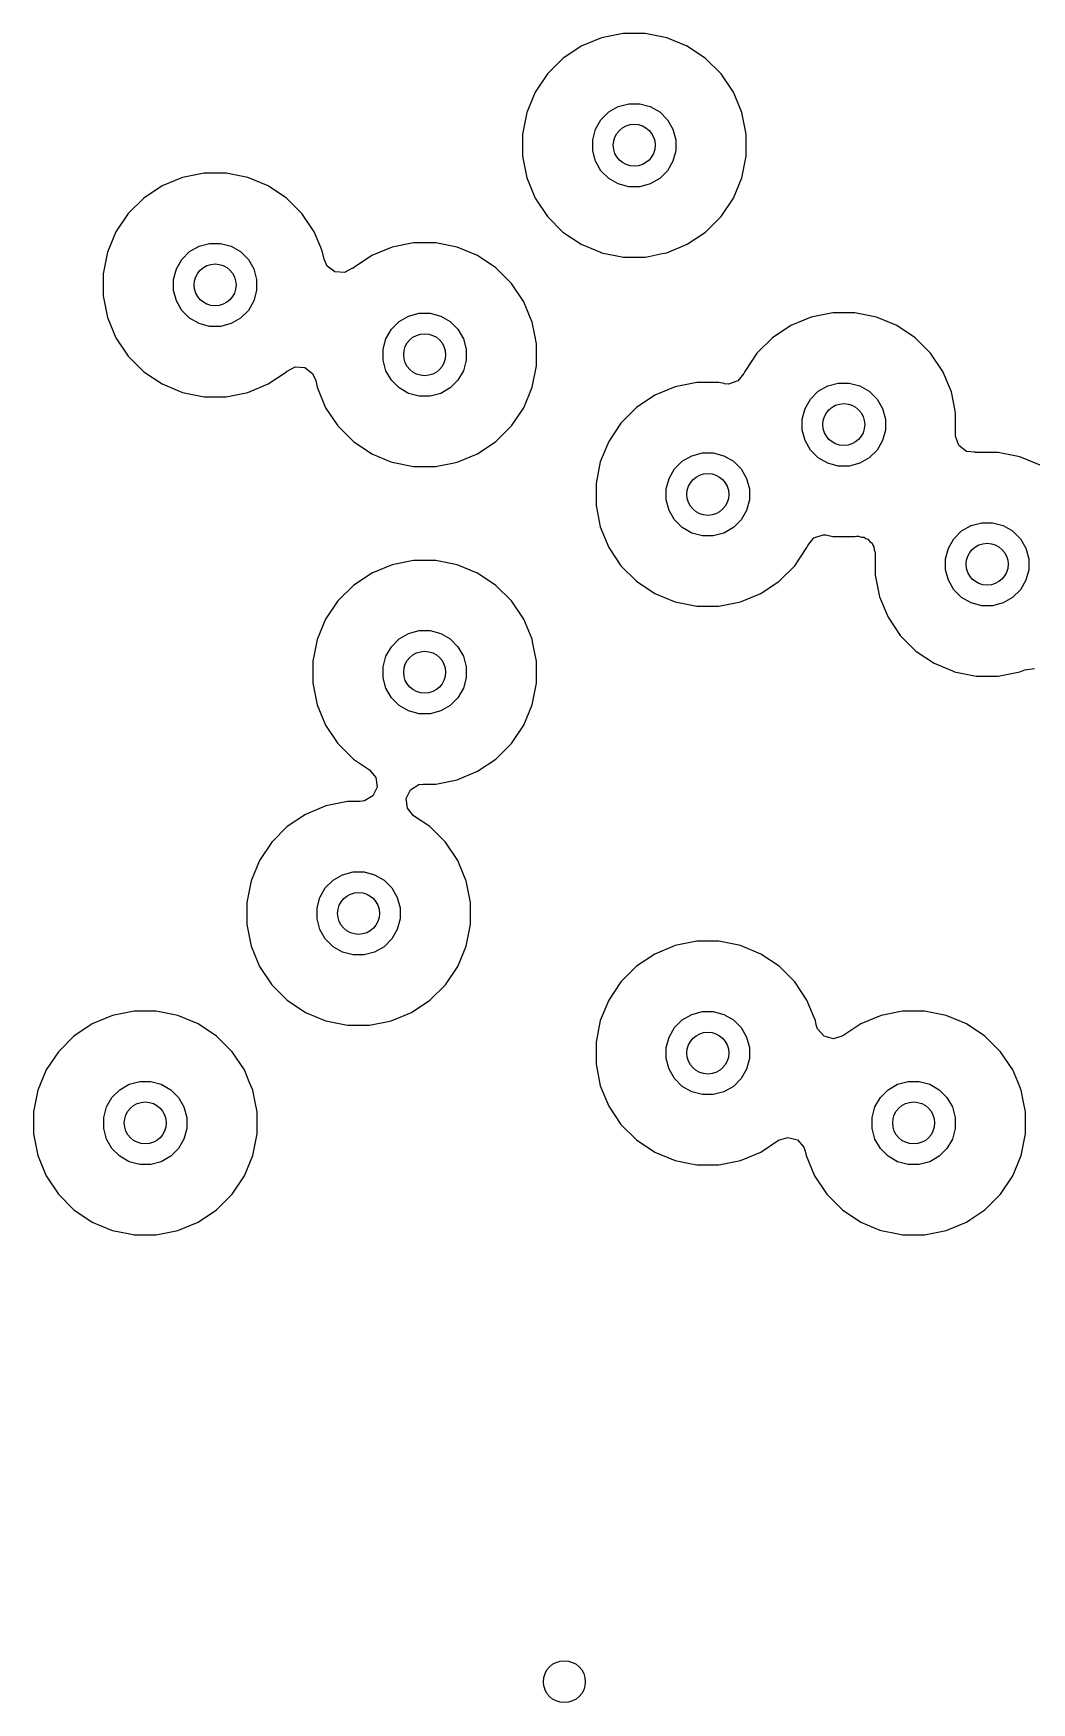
# Model space of a CAD drawing. Header units: inches. Extents: x 2.68 to 6.18, y -3.58 to -1.67.
# Drawn here: x 5.5197 to 5.801, y -2.9193 to -2.4488 of the extents above; entities that cross this region are included whole.
import ezdxf

# ---------------------------------------------------------------- set-up
doc = ezdxf.new("R2010")
doc.units = ezdxf.units.IN
doc.header["$MEASUREMENT"] = 0
doc.layers.add('In2.Cu', color=33, linetype='CONTINUOUS', true_color=0xce7d2c)

msp = doc.modelspace()

# ---------------------------------------------------------------- linework, layer by layer
at = {"layer": 'In2.Cu', "linetype": 'CONTINUOUS'}
for p, q in [((5.67978, -2.45001), (5.67405, -2.45239)), ((5.68587, -2.4488), (5.67978, -2.45001)), ((5.67978, -2.45001), (5.67978, -2.45001)), ((5.69208, -2.4488), (5.68587, -2.4488)), ((5.68587, -2.4488), (5.68587, -2.4488)), ((5.69817, -2.45001), (5.69208, -2.4488)), ((5.69208, -2.4488), (5.69208, -2.4488)), ((5.7039, -2.45239), (5.69817, -2.45001)), ((5.69817, -2.45001), (5.69817, -2.45001)), ((5.66889, -2.45584), (5.6645, -2.46022)), ((5.67405, -2.45239), (5.66889, -2.45584)), ((5.66889, -2.45584), (5.66889, -2.45584)), ((5.67405, -2.45239), (5.67405, -2.45239)), ((5.70907, -2.45584), (5.7039, -2.45239)), ((5.7039, -2.45239), (5.7039, -2.45239)), ((5.71346, -2.46022), (5.70907, -2.45584)), ((5.70907, -2.45584), (5.70907, -2.45584)), ((5.6645, -2.46022), (5.66105, -2.46539)), ((5.6645, -2.46022), (5.6645, -2.46022)), ((5.71691, -2.46539), (5.71346, -2.46022)), ((5.71346, -2.46022), (5.71346, -2.46022)), ((5.66105, -2.46539), (5.65867, -2.47112)), ((5.66105, -2.46539), (5.66105, -2.46539)), ((5.68179, -2.47094), (5.68446, -2.4694)), ((5.68446, -2.4694), (5.68743, -2.46861)), ((5.68743, -2.46861), (5.69052, -2.46861)), ((5.69052, -2.46861), (5.6935, -2.4694)), ((5.6935, -2.4694), (5.69617, -2.47094)), ((5.71889, -2.47018), (5.71691, -2.46539)), ((5.71691, -2.46539), (5.71691, -2.46539)), ((5.65867, -2.47112), (5.65746, -2.47721)), ((5.65867, -2.47112), (5.65867, -2.47112)), ((5.67806, -2.4758), (5.67961, -2.47312)), ((5.67961, -2.47312), (5.68179, -2.47094)), ((5.69617, -2.47094), (5.69835, -2.47312)), ((5.69835, -2.47312), (5.69989, -2.4758)), ((5.71928, -2.47112), (5.71889, -2.47018)), ((5.71947, -2.47207), (5.71928, -2.47112)), ((5.72049, -2.47721), (5.71947, -2.47207)), ((5.65746, -2.47721), (5.65746, -2.48342)), ((5.67727, -2.47877), (5.67806, -2.4758)), ((5.67727, -2.48186), (5.67727, -2.47877)), ((5.69989, -2.4758), (5.70069, -2.47877)), ((5.70069, -2.47877), (5.70069, -2.48186)), ((5.72049, -2.48342), (5.72049, -2.47721)), ((5.72049, -2.47721), (5.72049, -2.47721)), ((5.72049, -2.47721), (5.72049, -2.47721)), ((5.65746, -2.48342), (5.65867, -2.48951)), ((5.67806, -2.48483), (5.67727, -2.48186)), ((5.70069, -2.48186), (5.69989, -2.48483)), ((5.71928, -2.48951), (5.72049, -2.48342)), ((5.56776, -2.48817), (5.56167, -2.48938)), ((5.57397, -2.48817), (5.56776, -2.48817)), ((5.56776, -2.48817), (5.56776, -2.48817)), ((5.58006, -2.48938), (5.57397, -2.48817)), ((5.57397, -2.48817), (5.57397, -2.48817)), ((5.67961, -2.48751), (5.67806, -2.48483)), ((5.68179, -2.48969), (5.67961, -2.48751)), ((5.69835, -2.48751), (5.69617, -2.48969)), ((5.69989, -2.48483), (5.69835, -2.48751)), ((5.55594, -2.49176), (5.55078, -2.49521)), ((5.56167, -2.48938), (5.55594, -2.49176)), ((5.55594, -2.49176), (5.55594, -2.49176)), ((5.56167, -2.48938), (5.56167, -2.48938)), ((5.58579, -2.49176), (5.58006, -2.48938)), ((5.58006, -2.48938), (5.58006, -2.48938)), ((5.59096, -2.49521), (5.58579, -2.49176)), ((5.58579, -2.49176), (5.58579, -2.49176)), ((5.65867, -2.48951), (5.65867, -2.48951)), ((5.65867, -2.48951), (5.66105, -2.49524)), ((5.68446, -2.49123), (5.68179, -2.48969)), ((5.68743, -2.49202), (5.68446, -2.49123)), ((5.69052, -2.49202), (5.68743, -2.49202)), ((5.6935, -2.49123), (5.69052, -2.49202)), ((5.69617, -2.48969), (5.6935, -2.49123)), ((5.71691, -2.49524), (5.71928, -2.48951)), ((5.55078, -2.49521), (5.54639, -2.49959)), ((5.55078, -2.49521), (5.55078, -2.49521)), ((5.59535, -2.49959), (5.59096, -2.49521)), ((5.59096, -2.49521), (5.59096, -2.49521)), ((5.66105, -2.49524), (5.66105, -2.49524)), ((5.66105, -2.49524), (5.6645, -2.50041)), ((5.71346, -2.50041), (5.71691, -2.49524)), ((5.54639, -2.49959), (5.54294, -2.50476)), ((5.54639, -2.49959), (5.54639, -2.49959)), ((5.59879, -2.50476), (5.59535, -2.49959)), ((5.59535, -2.49959), (5.59535, -2.49959)), ((5.6645, -2.50041), (5.6645, -2.50041)), ((5.6645, -2.50041), (5.66889, -2.50479)), ((5.70907, -2.50479), (5.71346, -2.50041)), ((5.54294, -2.50476), (5.54056, -2.51049)), ((5.54294, -2.50476), (5.54294, -2.50476)), ((5.5988, -2.50476), (5.59879, -2.50476)), ((5.60063, -2.50919), (5.5988, -2.50476)), ((5.66889, -2.50479), (5.66889, -2.50479)), ((5.66889, -2.50479), (5.67405, -2.50824)), ((5.7039, -2.50824), (5.70907, -2.50479)), ((5.54056, -2.51049), (5.53935, -2.51658)), ((5.54056, -2.51049), (5.54056, -2.51049)), ((5.5615, -2.51249), (5.56368, -2.51031)), ((5.56368, -2.51031), (5.56635, -2.50877)), ((5.56635, -2.50877), (5.56932, -2.50798)), ((5.56932, -2.50798), (5.57241, -2.50798)), ((5.57241, -2.50798), (5.57539, -2.50877)), ((5.57539, -2.50877), (5.57806, -2.51031)), ((5.57806, -2.51031), (5.58024, -2.51249)), ((5.60117, -2.51049), (5.60063, -2.50919)), ((5.60156, -2.51243), (5.60117, -2.51049)), ((5.60117, -2.51049), (5.60117, -2.51049)), ((5.60244, -2.5144), (5.60156, -2.51243)), ((5.61499, -2.51144), (5.60983, -2.51489)), ((5.62073, -2.50907), (5.61499, -2.51144)), ((5.61499, -2.51144), (5.61499, -2.51144)), ((5.62682, -2.50785), (5.62073, -2.50907)), ((5.62073, -2.50907), (5.62073, -2.50907)), ((5.63303, -2.50785), (5.62682, -2.50785)), ((5.62682, -2.50785), (5.62682, -2.50785)), ((5.63911, -2.50907), (5.63303, -2.50785)), ((5.63303, -2.50785), (5.63303, -2.50785)), ((5.64485, -2.51144), (5.63911, -2.50907)), ((5.63911, -2.50907), (5.63911, -2.50907)), ((5.65001, -2.51489), (5.64485, -2.51144)), ((5.64485, -2.51144), (5.64485, -2.51144)), ((5.67405, -2.50824), (5.67405, -2.50824)), ((5.67405, -2.50824), (5.67948, -2.51049)), ((5.67948, -2.51049), (5.67978, -2.51062)), ((5.67978, -2.51062), (5.68544, -2.51174)), ((5.68544, -2.51174), (5.68587, -2.51183)), ((5.68587, -2.51183), (5.68587, -2.51183)), ((5.68587, -2.51183), (5.68587, -2.51183)), ((5.68587, -2.51183), (5.69208, -2.51183)), ((5.69208, -2.51183), (5.69251, -2.51174)), ((5.69208, -2.51183), (5.69208, -2.51183)), ((5.69251, -2.51174), (5.69348, -2.51155)), ((5.69348, -2.51155), (5.69684, -2.51088)), ((5.69348, -2.51155), (5.69348, -2.51155)), ((5.69684, -2.51088), (5.69817, -2.51062)), ((5.69817, -2.51062), (5.7039, -2.50824)), ((5.53935, -2.51658), (5.53935, -2.52279)), ((5.55916, -2.51814), (5.55995, -2.51517)), ((5.55995, -2.51517), (5.5615, -2.51249)), ((5.58024, -2.51249), (5.58178, -2.51517)), ((5.58178, -2.51517), (5.58258, -2.51814)), ((5.60464, -2.51605), (5.60244, -2.5144)), ((5.60738, -2.51624), (5.60464, -2.51605)), ((5.60963, -2.51502), (5.60738, -2.51624)), ((5.60965, -2.51504), (5.60963, -2.51502)), ((5.60977, -2.51494), (5.60965, -2.51504)), ((5.6098, -2.51493), (5.60977, -2.51494)), ((5.60983, -2.51489), (5.6098, -2.51493)), ((5.60983, -2.51489), (5.60983, -2.51489)), ((5.6517, -2.51658), (5.65001, -2.51489)), ((5.65001, -2.51489), (5.65001, -2.51489)), ((5.6544, -2.51928), (5.6517, -2.51658)), ((5.55916, -2.52123), (5.55916, -2.51814)), ((5.55995, -2.5242), (5.55916, -2.52123)), ((5.58258, -2.52123), (5.58178, -2.5242)), ((5.58258, -2.51814), (5.58258, -2.52123)), ((5.65785, -2.52444), (5.6544, -2.51928)), ((5.6544, -2.51928), (5.6544, -2.51928)), ((5.53935, -2.52279), (5.54056, -2.52888)), ((5.5615, -2.52688), (5.55995, -2.5242)), ((5.58178, -2.5242), (5.58024, -2.52688)), ((5.65969, -2.52888), (5.65785, -2.52444)), ((5.65785, -2.52444), (5.65785, -2.52444)), ((5.54056, -2.52888), (5.54056, -2.52888)), ((5.54056, -2.52888), (5.54294, -2.53461)), ((5.56368, -2.52906), (5.5615, -2.52688)), ((5.56635, -2.5306), (5.56368, -2.52906)), ((5.56932, -2.53139), (5.56635, -2.5306)), ((5.57539, -2.5306), (5.57241, -2.53139)), ((5.57806, -2.52906), (5.57539, -2.5306)), ((5.58024, -2.52688), (5.57806, -2.52906)), ((5.62055, -2.53218), (5.62273, -2.53)), ((5.62273, -2.53), (5.6254, -2.52846)), ((5.6254, -2.52846), (5.62838, -2.52766)), ((5.62838, -2.52766), (5.63146, -2.52766)), ((5.63146, -2.52766), (5.63444, -2.52846)), ((5.63444, -2.52846), (5.63711, -2.53)), ((5.63711, -2.53), (5.63929, -2.53218)), ((5.66023, -2.53018), (5.65969, -2.52888)), ((5.66096, -2.53388), (5.66023, -2.53018)), ((5.7331, -2.53113), (5.72794, -2.53458)), ((5.73884, -2.52875), (5.7331, -2.53113)), ((5.7331, -2.53113), (5.7331, -2.53113)), ((5.74493, -2.52754), (5.73884, -2.52875)), ((5.73884, -2.52875), (5.73884, -2.52875)), ((5.75114, -2.52754), (5.74493, -2.52754)), ((5.74493, -2.52754), (5.74493, -2.52754)), ((5.75722, -2.52875), (5.75114, -2.52754)), ((5.75114, -2.52754), (5.75114, -2.52754)), ((5.76296, -2.53113), (5.75722, -2.52875)), ((5.75722, -2.52875), (5.75722, -2.52875)), ((5.76812, -2.53458), (5.76296, -2.53113)), ((5.76296, -2.53113), (5.76296, -2.53113)), ((5.54294, -2.53461), (5.54294, -2.53461)), ((5.54294, -2.53461), (5.54639, -2.53978)), ((5.57241, -2.53139), (5.56932, -2.53139)), ((5.61821, -2.53783), (5.61901, -2.53485)), ((5.61901, -2.53485), (5.62055, -2.53218)), ((5.63929, -2.53218), (5.64083, -2.53485)), ((5.64083, -2.53485), (5.64163, -2.53783)), ((5.66144, -2.53627), (5.66096, -2.53388)), ((5.72794, -2.53458), (5.72355, -2.53896)), ((5.72794, -2.53458), (5.72794, -2.53458)), ((5.77251, -2.53896), (5.76812, -2.53458)), ((5.76812, -2.53458), (5.76812, -2.53458)), ((5.54639, -2.53978), (5.54639, -2.53978)), ((5.54639, -2.53978), (5.55078, -2.54416)), ((5.61821, -2.54091), (5.61821, -2.53783)), ((5.64163, -2.53783), (5.64163, -2.54091)), ((5.66144, -2.54247), (5.66144, -2.53627)), ((5.66144, -2.53627), (5.66144, -2.53627)), ((5.66144, -2.53627), (5.66144, -2.53627)), ((5.72355, -2.53897), (5.7201, -2.54413)), ((5.72355, -2.53896), (5.72355, -2.53897)), ((5.77251, -2.53897), (5.77251, -2.53896)), ((5.77596, -2.54413), (5.77251, -2.53897)), ((5.55078, -2.54416), (5.55078, -2.54416)), ((5.55078, -2.54416), (5.55594, -2.54761)), ((5.58579, -2.54761), (5.59096, -2.54416)), ((5.59096, -2.54416), (5.59099, -2.54413)), ((5.59099, -2.54413), (5.59101, -2.54412)), ((5.59101, -2.54412), (5.59114, -2.54401)), ((5.59114, -2.54401), (5.59116, -2.54404)), ((5.59116, -2.54404), (5.59341, -2.54281)), ((5.59341, -2.54281), (5.59615, -2.54301)), ((5.59615, -2.54301), (5.59835, -2.54466)), ((5.59835, -2.54466), (5.59923, -2.54663)), ((5.61901, -2.54389), (5.61821, -2.54091)), ((5.62055, -2.54656), (5.61901, -2.54389)), ((5.64083, -2.54389), (5.63929, -2.54656)), ((5.64163, -2.54091), (5.64083, -2.54389)), ((5.66023, -2.54856), (5.66144, -2.54247)), ((5.7199, -2.54462), (5.71817, -2.54677)), ((5.7201, -2.54413), (5.7199, -2.54462)), ((5.7201, -2.54413), (5.7201, -2.54413)), ((5.7778, -2.54856), (5.77596, -2.54413)), ((5.77596, -2.54413), (5.77596, -2.54413)), ((5.55594, -2.54761), (5.55594, -2.54761)), ((5.55594, -2.54761), (5.56033, -2.54943)), ((5.56033, -2.54943), (5.56167, -2.54999)), ((5.56167, -2.54999), (5.56776, -2.5512)), ((5.57397, -2.5512), (5.58006, -2.54999)), ((5.58006, -2.54999), (5.58579, -2.54761)), ((5.59923, -2.54663), (5.59962, -2.54856)), ((5.59962, -2.54856), (5.59962, -2.54856)), ((5.59962, -2.54856), (5.60199, -2.5543)), ((5.62273, -2.54874), (5.62055, -2.54656)), ((5.6254, -2.55028), (5.62273, -2.54874)), ((5.63711, -2.54874), (5.63444, -2.55028)), ((5.63929, -2.54656), (5.63711, -2.54874)), ((5.65785, -2.5543), (5.66023, -2.54856)), ((5.70053, -2.54844), (5.6948, -2.55081)), ((5.70662, -2.54722), (5.70053, -2.54844)), ((5.70053, -2.54844), (5.70053, -2.54844)), ((5.71283, -2.54722), (5.70662, -2.54722)), ((5.70662, -2.54722), (5.70662, -2.54722)), ((5.7143, -2.54752), (5.71283, -2.54722)), ((5.71443, -2.54754), (5.7143, -2.54752)), ((5.71556, -2.54763), (5.71443, -2.54754)), ((5.71817, -2.54677), (5.71556, -2.54763)), ((5.73866, -2.55187), (5.74084, -2.54968)), ((5.74084, -2.54968), (5.74351, -2.54814)), ((5.74351, -2.54814), (5.74649, -2.54735)), ((5.74649, -2.54735), (5.74957, -2.54735)), ((5.74957, -2.54735), (5.75255, -2.54814)), ((5.75255, -2.54814), (5.75522, -2.54968)), ((5.75522, -2.54968), (5.7574, -2.55187)), ((5.77834, -2.54986), (5.7778, -2.54856)), ((5.77939, -2.55516), (5.77834, -2.54986)), ((5.56776, -2.5512), (5.56776, -2.5512)), ((5.56776, -2.5512), (5.56776, -2.5512)), ((5.56776, -2.5512), (5.57397, -2.5512)), ((5.57397, -2.5512), (5.57397, -2.5512)), ((5.60199, -2.5543), (5.60199, -2.5543)), ((5.60199, -2.5543), (5.60544, -2.55946)), ((5.62838, -2.55108), (5.6254, -2.55028)), ((5.63146, -2.55108), (5.62838, -2.55108)), ((5.63444, -2.55028), (5.63146, -2.55108)), ((5.6544, -2.55946), (5.65785, -2.5543)), ((5.68963, -2.55426), (5.68524, -2.55865)), ((5.6948, -2.55081), (5.68963, -2.55426)), ((5.68963, -2.55426), (5.68963, -2.55426)), ((5.6948, -2.55081), (5.6948, -2.55081)), ((5.73632, -2.55751), (5.73712, -2.55454)), ((5.73712, -2.55454), (5.73866, -2.55187)), ((5.7574, -2.55187), (5.75894, -2.55454)), ((5.75894, -2.55454), (5.75974, -2.55751)), ((5.60544, -2.55946), (5.60544, -2.55946)), ((5.60544, -2.55946), (5.60983, -2.56385)), ((5.65001, -2.56385), (5.6544, -2.55946)), ((5.68524, -2.55865), (5.6818, -2.56381)), ((5.68524, -2.55865), (5.68524, -2.55865)), ((5.73632, -2.5606), (5.73632, -2.55751)), ((5.75974, -2.55751), (5.75974, -2.5606)), ((5.77955, -2.55595), (5.77939, -2.55516)), ((5.77955, -2.56211), (5.77955, -2.55595)), ((5.77955, -2.55595), (5.77955, -2.55595)), ((5.60983, -2.56385), (5.60983, -2.56385)), ((5.60983, -2.56385), (5.61499, -2.5673)), ((5.64485, -2.5673), (5.65001, -2.56385)), ((5.6818, -2.56381), (5.67942, -2.56955)), ((5.6818, -2.56381), (5.6818, -2.56381)), ((5.73712, -2.56358), (5.73632, -2.5606)), ((5.73866, -2.56625), (5.73712, -2.56358)), ((5.75894, -2.56358), (5.7574, -2.56625)), ((5.75974, -2.5606), (5.75894, -2.56358)), ((5.77955, -2.56237), (5.77955, -2.56211)), ((5.78047, -2.56497), (5.77955, -2.56237)), ((5.61499, -2.5673), (5.61499, -2.5673)), ((5.61499, -2.5673), (5.62042, -2.56955)), ((5.63911, -2.56967), (5.64485, -2.5673)), ((5.70253, -2.56937), (5.7052, -2.56783)), ((5.7052, -2.56783), (5.70818, -2.56703)), ((5.70818, -2.56703), (5.71127, -2.56703)), ((5.71127, -2.56703), (5.71424, -2.56783)), ((5.71424, -2.56783), (5.71691, -2.56937)), ((5.74084, -2.56843), (5.73866, -2.56625)), ((5.74351, -2.56997), (5.74084, -2.56843)), ((5.75522, -2.56843), (5.75255, -2.56997)), ((5.7574, -2.56625), (5.75522, -2.56843)), ((5.78264, -2.56665), (5.78047, -2.56497)), ((5.78509, -2.56687), (5.78264, -2.56665)), ((5.78509, -2.56693), (5.78509, -2.56687)), ((5.78533, -2.56691), (5.78509, -2.56693)), ((5.79154, -2.56691), (5.78533, -2.56691)), ((5.78533, -2.56691), (5.78533, -2.56691)), ((5.79763, -2.56812), (5.79154, -2.56691)), ((5.79154, -2.56691), (5.79154, -2.56691)), ((5.80336, -2.5705), (5.79763, -2.56812)), ((5.79763, -2.56812), (5.79763, -2.56812)), ((5.62042, -2.56955), (5.62073, -2.56967)), ((5.62073, -2.56967), (5.62682, -2.57089)), ((5.62682, -2.57089), (5.62682, -2.57089)), ((5.62682, -2.57089), (5.62682, -2.57089)), ((5.62682, -2.57089), (5.63303, -2.57089)), ((5.63303, -2.57089), (5.63343, -2.5708)), ((5.63303, -2.57089), (5.63303, -2.57089)), ((5.63343, -2.5708), (5.63442, -2.57061)), ((5.63442, -2.57061), (5.63779, -2.56994)), ((5.63442, -2.57061), (5.63442, -2.57061)), ((5.63779, -2.56994), (5.63911, -2.56967)), ((5.67942, -2.56955), (5.67821, -2.57564)), ((5.67942, -2.56955), (5.67942, -2.56955)), ((5.69881, -2.57422), (5.70035, -2.57155)), ((5.70035, -2.57155), (5.70253, -2.56937)), ((5.71691, -2.56937), (5.71909, -2.57155)), ((5.71909, -2.57155), (5.72064, -2.57422)), ((5.74649, -2.57077), (5.74351, -2.56997)), ((5.74957, -2.57077), (5.74649, -2.57077)), ((5.75255, -2.56997), (5.74957, -2.57077)), ((5.67821, -2.57564), (5.67821, -2.58184)), ((5.69801, -2.5772), (5.69881, -2.57422)), ((5.69801, -2.58028), (5.69801, -2.5772)), ((5.72064, -2.57422), (5.72143, -2.5772)), ((5.72143, -2.5772), (5.72143, -2.58028)), ((5.67821, -2.58184), (5.67942, -2.58793)), ((5.69881, -2.58326), (5.69801, -2.58028)), ((5.72143, -2.58028), (5.72064, -2.58326)), ((5.70035, -2.58593), (5.69881, -2.58326)), ((5.70253, -2.58811), (5.70035, -2.58593)), ((5.71909, -2.58593), (5.71691, -2.58811)), ((5.72064, -2.58326), (5.71909, -2.58593)), ((5.78124, -2.58905), (5.78391, -2.58751)), ((5.78391, -2.58751), (5.78689, -2.58672)), ((5.78689, -2.58672), (5.78998, -2.58672)), ((5.78998, -2.58672), (5.79295, -2.58751)), ((5.79295, -2.58751), (5.79562, -2.58905)), ((5.67942, -2.58793), (5.67942, -2.58793)), ((5.67942, -2.58793), (5.6818, -2.59367)), ((5.7052, -2.58965), (5.70253, -2.58811)), ((5.70818, -2.59045), (5.7052, -2.58965)), ((5.71127, -2.59045), (5.70818, -2.59045)), ((5.71424, -2.58965), (5.71127, -2.59045)), ((5.71691, -2.58811), (5.71424, -2.58965)), ((5.73786, -2.59317), (5.73958, -2.59103)), ((5.73958, -2.59103), (5.74219, -2.59016)), ((5.74219, -2.59016), (5.74254, -2.59016)), ((5.74254, -2.59016), (5.74293, -2.59017)), ((5.74293, -2.59017), (5.74493, -2.59057)), ((5.74493, -2.59057), (5.75114, -2.59057)), ((5.75114, -2.59057), (5.75164, -2.59047)), ((5.75164, -2.59047), (5.7522, -2.59049)), ((5.7522, -2.59049), (5.75299, -2.59075)), ((5.75299, -2.59075), (5.75382, -2.59083)), ((5.75382, -2.59083), (5.75427, -2.59118)), ((5.75427, -2.59118), (5.75481, -2.59135)), ((5.75481, -2.59135), (5.75534, -2.592)), ((5.75534, -2.592), (5.756, -2.59251)), ((5.77752, -2.59391), (5.77906, -2.59124)), ((5.77906, -2.59124), (5.78124, -2.58905)), ((5.79562, -2.58905), (5.7978, -2.59124)), ((5.7978, -2.59124), (5.79935, -2.59391)), ((5.6818, -2.59367), (5.6818, -2.59367)), ((5.6818, -2.59367), (5.68524, -2.59883)), ((5.7342, -2.59883), (5.73765, -2.59367)), ((5.73765, -2.59367), (5.73786, -2.59317)), ((5.756, -2.59251), (5.75619, -2.59305)), ((5.75619, -2.59305), (5.75654, -2.59349)), ((5.75654, -2.59349), (5.75663, -2.59432)), ((5.75663, -2.59432), (5.75691, -2.59511)), ((5.75691, -2.59511), (5.75692, -2.59537)), ((5.75692, -2.59537), (5.75692, -2.60153)), ((5.77672, -2.59688), (5.77752, -2.59391)), ((5.77672, -2.59997), (5.77672, -2.59688)), ((5.79935, -2.59391), (5.80014, -2.59688)), ((5.80014, -2.59688), (5.80014, -2.59997)), ((5.61499, -2.60093), (5.60983, -2.60438)), ((5.62073, -2.59855), (5.61499, -2.60093)), ((5.61499, -2.60093), (5.61499, -2.60093)), ((5.62682, -2.59734), (5.62073, -2.59855)), ((5.62073, -2.59855), (5.62073, -2.59855)), ((5.63303, -2.59734), (5.62682, -2.59734)), ((5.62682, -2.59734), (5.62682, -2.59734)), ((5.63911, -2.59855), (5.63303, -2.59734)), ((5.63303, -2.59734), (5.63303, -2.59734)), ((5.64485, -2.60093), (5.63911, -2.59855)), ((5.63911, -2.59855), (5.63911, -2.59855)), ((5.65001, -2.60438), (5.64485, -2.60093)), ((5.64485, -2.60093), (5.64485, -2.60093)), ((5.68524, -2.59883), (5.68524, -2.59883)), ((5.68524, -2.59883), (5.68963, -2.60322)), ((5.72981, -2.60322), (5.7342, -2.59883)), ((5.75692, -2.60153), (5.75813, -2.60762)), ((5.77752, -2.60295), (5.77672, -2.59997)), ((5.80014, -2.59997), (5.79935, -2.60295)), ((5.60983, -2.60438), (5.60544, -2.60877)), ((5.60983, -2.60438), (5.60983, -2.60438)), ((5.6544, -2.60877), (5.65001, -2.60438)), ((5.65001, -2.60438), (5.65001, -2.60438)), ((5.68963, -2.60322), (5.68963, -2.60322)), ((5.68963, -2.60322), (5.6948, -2.60667)), ((5.72465, -2.60667), (5.72981, -2.60322)), ((5.77906, -2.60562), (5.77752, -2.60295)), ((5.78124, -2.6078), (5.77906, -2.60562)), ((5.7978, -2.60562), (5.79562, -2.6078)), ((5.79935, -2.60295), (5.7978, -2.60562)), ((5.60544, -2.60877), (5.60199, -2.61393)), ((5.60544, -2.60877), (5.60544, -2.60877)), ((5.65785, -2.61393), (5.6544, -2.60877)), ((5.6544, -2.60877), (5.6544, -2.60877)), ((5.6948, -2.60667), (5.6948, -2.60667)), ((5.6948, -2.60667), (5.70022, -2.60892)), ((5.70022, -2.60892), (5.70053, -2.60904)), ((5.70053, -2.60904), (5.70662, -2.61026)), ((5.70662, -2.61026), (5.70662, -2.61026)), ((5.70662, -2.61026), (5.70662, -2.61026)), ((5.70662, -2.61026), (5.71283, -2.61026)), ((5.71283, -2.61026), (5.71892, -2.60904)), ((5.71283, -2.61026), (5.71283, -2.61026)), ((5.71892, -2.60904), (5.72465, -2.60667)), ((5.75813, -2.60762), (5.75813, -2.60762)), ((5.75813, -2.60762), (5.76051, -2.61335)), ((5.78391, -2.60934), (5.78124, -2.6078)), ((5.78689, -2.61014), (5.78391, -2.60934)), ((5.78998, -2.61014), (5.78689, -2.61014)), ((5.79295, -2.60934), (5.78998, -2.61014)), ((5.79562, -2.6078), (5.79295, -2.60934)), ((5.60199, -2.61393), (5.59962, -2.61967)), ((5.60199, -2.61393), (5.60199, -2.61393)), ((5.66019, -2.61958), (5.65785, -2.61393)), ((5.65785, -2.61393), (5.65785, -2.61393)), ((5.76051, -2.61335), (5.76051, -2.61335)), ((5.76051, -2.61335), (5.76395, -2.61852)), ((5.59962, -2.61967), (5.59841, -2.62575)), ((5.59962, -2.61967), (5.59962, -2.61967)), ((5.62055, -2.62167), (5.62273, -2.61949)), ((5.62273, -2.61949), (5.6254, -2.61795)), ((5.6254, -2.61795), (5.62838, -2.61715)), ((5.62838, -2.61715), (5.63146, -2.61715)), ((5.63146, -2.61715), (5.63444, -2.61795)), ((5.63444, -2.61795), (5.63711, -2.61949)), ((5.63711, -2.61949), (5.63929, -2.62167)), ((5.66023, -2.61967), (5.66019, -2.61958)), ((5.66053, -2.62121), (5.66023, -2.61967)), ((5.76395, -2.61852), (5.76395, -2.61852)), ((5.76395, -2.61852), (5.76834, -2.6229)), ((5.61821, -2.62732), (5.61901, -2.62434)), ((5.61901, -2.62434), (5.62055, -2.62167)), ((5.63929, -2.62167), (5.64083, -2.62434)), ((5.64083, -2.62434), (5.64163, -2.62732)), ((5.66144, -2.62575), (5.66053, -2.62121)), ((5.76834, -2.6229), (5.76834, -2.62291)), ((5.76834, -2.62291), (5.77351, -2.62635)), ((5.59841, -2.62575), (5.59841, -2.63196)), ((5.61821, -2.6304), (5.61821, -2.62732)), ((5.64163, -2.62732), (5.64163, -2.6304)), ((5.66144, -2.63196), (5.66144, -2.62575)), ((5.66144, -2.62575), (5.66144, -2.62575)), ((5.66144, -2.62575), (5.66144, -2.62575)), ((5.77351, -2.62635), (5.77351, -2.62635)), ((5.77351, -2.62635), (5.77867, -2.62849)), ((5.77867, -2.62849), (5.77924, -2.62873)), ((5.77924, -2.62873), (5.78533, -2.62994)), ((5.78533, -2.62994), (5.78533, -2.62994)), ((5.78533, -2.62994), (5.78533, -2.62994)), ((5.78533, -2.62994), (5.79154, -2.62994)), ((5.79154, -2.62994), (5.79763, -2.62873)), ((5.79154, -2.62994), (5.79154, -2.62994)), ((5.79763, -2.62873), (5.79904, -2.62815)), ((5.79904, -2.62815), (5.80177, -2.62785)), ((5.59841, -2.63196), (5.59962, -2.63805)), ((5.61901, -2.63338), (5.61821, -2.6304)), ((5.62055, -2.63605), (5.61901, -2.63338)), ((5.64083, -2.63338), (5.63929, -2.63605)), ((5.64163, -2.6304), (5.64083, -2.63338)), ((5.66023, -2.63805), (5.66144, -2.63196)), ((5.59962, -2.63805), (5.59962, -2.63805)), ((5.59962, -2.63805), (5.60199, -2.64379)), ((5.62273, -2.63823), (5.62055, -2.63605)), ((5.6254, -2.63977), (5.62273, -2.63823)), ((5.63711, -2.63823), (5.63444, -2.63977)), ((5.63929, -2.63605), (5.63711, -2.63823)), ((5.65785, -2.64379), (5.66023, -2.63805)), ((5.60199, -2.64379), (5.60199, -2.64379)), ((5.60199, -2.64379), (5.60544, -2.64895)), ((5.62838, -2.64057), (5.6254, -2.63977)), ((5.63146, -2.64057), (5.62838, -2.64057)), ((5.63444, -2.63977), (5.63146, -2.64057)), ((5.6544, -2.64895), (5.65785, -2.64379)), ((5.60544, -2.64895), (5.60544, -2.64895)), ((5.60544, -2.64895), (5.60983, -2.65334)), ((5.60983, -2.65334), (5.60983, -2.65334)), ((5.60983, -2.65334), (5.6144, -2.65639)), ((5.64485, -2.65679), (5.65001, -2.65334)), ((5.65001, -2.65334), (5.6544, -2.64895)), ((5.6144, -2.65639), (5.61617, -2.6585)), ((5.63911, -2.65916), (5.64485, -2.65679)), ((5.61651, -2.66123), (5.61532, -2.66372)), ((5.61617, -2.6585), (5.61651, -2.66123)), ((5.62471, -2.66447), (5.6259, -2.66199)), ((5.6259, -2.66199), (5.62824, -2.66055)), ((5.62824, -2.66055), (5.62953, -2.66037)), ((5.62953, -2.66037), (5.63303, -2.66037)), ((5.63303, -2.66037), (5.63911, -2.65916)), ((5.63303, -2.66037), (5.63303, -2.66037)), ((5.60211, -2.66655), (5.59637, -2.66892)), ((5.6082, -2.66533), (5.60211, -2.66655)), ((5.60211, -2.66655), (5.60211, -2.66655)), ((5.61169, -2.66533), (5.6082, -2.66533)), ((5.61298, -2.66516), (5.61169, -2.66533)), ((5.61532, -2.66372), (5.61298, -2.66516)), ((5.62505, -2.6672), (5.62471, -2.66447)), ((5.62682, -2.66932), (5.62505, -2.6672)), ((5.59121, -2.67237), (5.58682, -2.67676)), ((5.59637, -2.66892), (5.59121, -2.67237)), ((5.59121, -2.67237), (5.59121, -2.67237)), ((5.59637, -2.66892), (5.59637, -2.66892)), ((5.63139, -2.67237), (5.62682, -2.66932)), ((5.63578, -2.67676), (5.63139, -2.67237)), ((5.63139, -2.67237), (5.63139, -2.67237)), ((5.58682, -2.67676), (5.58337, -2.68192)), ((5.58682, -2.67676), (5.58682, -2.67676)), ((5.63923, -2.68192), (5.63578, -2.67676)), ((5.63578, -2.67676), (5.63578, -2.67676)), ((5.58337, -2.68192), (5.58099, -2.68766)), ((5.58337, -2.68192), (5.58337, -2.68192)), ((5.60411, -2.68748), (5.60678, -2.68594)), ((5.60678, -2.68594), (5.60976, -2.68514)), ((5.60976, -2.68514), (5.61284, -2.68514)), ((5.61284, -2.68514), (5.61582, -2.68594)), ((5.61582, -2.68594), (5.61849, -2.68748)), ((5.64107, -2.68636), (5.63923, -2.68192)), ((5.63923, -2.68192), (5.63923, -2.68192)), ((5.6416, -2.68766), (5.64107, -2.68636)), ((5.58099, -2.68766), (5.57978, -2.69375)), ((5.58099, -2.68766), (5.58099, -2.68766)), ((5.60039, -2.69233), (5.60193, -2.68966)), ((5.60193, -2.68966), (5.60411, -2.68748)), ((5.61849, -2.68748), (5.62067, -2.68966)), ((5.62067, -2.68966), (5.62221, -2.69233)), ((5.64281, -2.69375), (5.6416, -2.68766)), ((5.57978, -2.69375), (5.57978, -2.69995)), ((5.59959, -2.69531), (5.60039, -2.69233)), ((5.59959, -2.69839), (5.59959, -2.69531)), ((5.62221, -2.69233), (5.62301, -2.69531)), ((5.62301, -2.69531), (5.62301, -2.69839)), ((5.64281, -2.69995), (5.64281, -2.69375)), ((5.64281, -2.69375), (5.64281, -2.69375)), ((5.64281, -2.69375), (5.64281, -2.69375)), ((5.57978, -2.69995), (5.58099, -2.70604)), ((5.60039, -2.70137), (5.59959, -2.69839)), ((5.62301, -2.69839), (5.62221, -2.70137)), ((5.6416, -2.70604), (5.64281, -2.69995)), ((5.60193, -2.70404), (5.60039, -2.70137)), ((5.60411, -2.70622), (5.60193, -2.70404)), ((5.62067, -2.70404), (5.61849, -2.70622)), ((5.62221, -2.70137), (5.62067, -2.70404)), ((5.70662, -2.7047), (5.70053, -2.70592)), ((5.71283, -2.7047), (5.70662, -2.7047)), ((5.70662, -2.7047), (5.70662, -2.7047)), ((5.71892, -2.70592), (5.71283, -2.7047)), ((5.71283, -2.7047), (5.71283, -2.7047)), ((5.58099, -2.70604), (5.58099, -2.70604)), ((5.58099, -2.70604), (5.58337, -2.71178)), ((5.60678, -2.70776), (5.60411, -2.70622)), ((5.60976, -2.70856), (5.60678, -2.70776)), ((5.61284, -2.70856), (5.60976, -2.70856)), ((5.61582, -2.70776), (5.61284, -2.70856)), ((5.61849, -2.70622), (5.61582, -2.70776)), ((5.63923, -2.71178), (5.6416, -2.70604)), ((5.6948, -2.70829), (5.68963, -2.71174)), ((5.70053, -2.70592), (5.6948, -2.70829)), ((5.6948, -2.70829), (5.6948, -2.70829)), ((5.70053, -2.70592), (5.70053, -2.70592)), ((5.72465, -2.70829), (5.71892, -2.70592)), ((5.71892, -2.70592), (5.71892, -2.70592)), ((5.72981, -2.71174), (5.72465, -2.70829)), ((5.72465, -2.70829), (5.72465, -2.70829)), ((5.58337, -2.71178), (5.58337, -2.71178)), ((5.58337, -2.71178), (5.58682, -2.71694)), ((5.63578, -2.71694), (5.63923, -2.71178)), ((5.68963, -2.71174), (5.68524, -2.71613)), ((5.68963, -2.71174), (5.68963, -2.71174)), ((5.7342, -2.71613), (5.72981, -2.71174)), ((5.72981, -2.71174), (5.72981, -2.71174)), ((5.58682, -2.71694), (5.58682, -2.71694)), ((5.58682, -2.71694), (5.59121, -2.72133)), ((5.63139, -2.72133), (5.63578, -2.71694)), ((5.68524, -2.71613), (5.6818, -2.72129)), ((5.68524, -2.71613), (5.68524, -2.71613)), ((5.73765, -2.72129), (5.7342, -2.71613)), ((5.7342, -2.71613), (5.7342, -2.71613)), ((5.59121, -2.72133), (5.59121, -2.72133)), ((5.59121, -2.72133), (5.59637, -2.72478)), ((5.62623, -2.72478), (5.63139, -2.72133)), ((5.6818, -2.72129), (5.67942, -2.72703)), ((5.6818, -2.72129), (5.6818, -2.72129)), ((5.73959, -2.72596), (5.73765, -2.72129)), ((5.73765, -2.72129), (5.73765, -2.72129)), ((5.53625, -2.72798), (5.53109, -2.73143)), ((5.54199, -2.7256), (5.53625, -2.72798)), ((5.53625, -2.72798), (5.53625, -2.72798)), ((5.54808, -2.72439), (5.54199, -2.7256)), ((5.54199, -2.7256), (5.54199, -2.7256)), ((5.55429, -2.72439), (5.54808, -2.72439)), ((5.54808, -2.72439), (5.54808, -2.72439)), ((5.56037, -2.7256), (5.55429, -2.72439)), ((5.55429, -2.72439), (5.55429, -2.72439)), ((5.56611, -2.72798), (5.56037, -2.7256)), ((5.56037, -2.7256), (5.56037, -2.7256)), ((5.57127, -2.73143), (5.56611, -2.72798)), ((5.56611, -2.72798), (5.56611, -2.72798)), ((5.59637, -2.72478), (5.59637, -2.72478)), ((5.59637, -2.72478), (5.6018, -2.72703)), ((5.6018, -2.72703), (5.60211, -2.72715)), ((5.60211, -2.72715), (5.60723, -2.72817)), ((5.60723, -2.72817), (5.6082, -2.72837)), ((5.6082, -2.72837), (5.6082, -2.72837)), ((5.6082, -2.72837), (5.6082, -2.72837)), ((5.6082, -2.72837), (5.6144, -2.72837)), ((5.6144, -2.72837), (5.61481, -2.72829)), ((5.6144, -2.72837), (5.6144, -2.72837)), ((5.61481, -2.72829), (5.6158, -2.72809)), ((5.6158, -2.72809), (5.61917, -2.72742)), ((5.6158, -2.72809), (5.6158, -2.72809)), ((5.61917, -2.72742), (5.62049, -2.72715)), ((5.62049, -2.72715), (5.62623, -2.72478)), ((5.67942, -2.72703), (5.67821, -2.73312)), ((5.67942, -2.72703), (5.67942, -2.72703)), ((5.70035, -2.72903), (5.70253, -2.72685)), ((5.70253, -2.72685), (5.7052, -2.72531)), ((5.7052, -2.72531), (5.70818, -2.72451)), ((5.70818, -2.72451), (5.71127, -2.72451)), ((5.71127, -2.72451), (5.71424, -2.72531)), ((5.71424, -2.72531), (5.71691, -2.72685)), ((5.71691, -2.72685), (5.71909, -2.72903)), ((5.74003, -2.72703), (5.73959, -2.72596)), ((5.74027, -2.72822), (5.74003, -2.72703)), ((5.74003, -2.72703), (5.74003, -2.72703)), ((5.74065, -2.72938), (5.74027, -2.72822)), ((5.75279, -2.72798), (5.74777, -2.73133)), ((5.75852, -2.7256), (5.75279, -2.72798)), ((5.75279, -2.72798), (5.75279, -2.72798)), ((5.76461, -2.72439), (5.75852, -2.7256)), ((5.75852, -2.7256), (5.75852, -2.7256)), ((5.77082, -2.72439), (5.76461, -2.72439)), ((5.76461, -2.72439), (5.76461, -2.72439)), ((5.77691, -2.7256), (5.77082, -2.72439)), ((5.77082, -2.72439), (5.77082, -2.72439)), ((5.78264, -2.72798), (5.77691, -2.7256)), ((5.77691, -2.7256), (5.77691, -2.7256)), ((5.78265, -2.72798), (5.78264, -2.72798)), ((5.78781, -2.73143), (5.78265, -2.72798)), ((5.53109, -2.73143), (5.5267, -2.73582)), ((5.53109, -2.73143), (5.53109, -2.73143)), ((5.57296, -2.73312), (5.57127, -2.73143)), ((5.57127, -2.73143), (5.57127, -2.73143)), ((5.57566, -2.73582), (5.57296, -2.73312)), ((5.67821, -2.73312), (5.67821, -2.73932)), ((5.69801, -2.73468), (5.69881, -2.7317)), ((5.69881, -2.7317), (5.70035, -2.72903)), ((5.71909, -2.72903), (5.72064, -2.7317)), ((5.72064, -2.7317), (5.72143, -2.73468)), ((5.74249, -2.73143), (5.74065, -2.72938)), ((5.74514, -2.73215), (5.74249, -2.73143)), ((5.74777, -2.73133), (5.74514, -2.73215)), ((5.7922, -2.73582), (5.78781, -2.73143)), ((5.78781, -2.73143), (5.78781, -2.73143)), ((5.5267, -2.73582), (5.52325, -2.74098)), ((5.5267, -2.73582), (5.5267, -2.73582)), ((5.57911, -2.74098), (5.57566, -2.73582)), ((5.57566, -2.73582), (5.57566, -2.73582)), ((5.69801, -2.73776), (5.69801, -2.73468)), ((5.69881, -2.74074), (5.69801, -2.73776)), ((5.72143, -2.73776), (5.72064, -2.74074)), ((5.72143, -2.73468), (5.72143, -2.73776)), ((5.79565, -2.74098), (5.7922, -2.73582)), ((5.7922, -2.73582), (5.7922, -2.73582)), ((5.52325, -2.74098), (5.52088, -2.74671)), ((5.52325, -2.74098), (5.52325, -2.74098)), ((5.58051, -2.74435), (5.57911, -2.74098)), ((5.57911, -2.74098), (5.57911, -2.74098)), ((5.67821, -2.73932), (5.67942, -2.74541)), ((5.70035, -2.74341), (5.69881, -2.74074)), ((5.72064, -2.74074), (5.71909, -2.74341)), ((5.79704, -2.74435), (5.79565, -2.74098)), ((5.79565, -2.74098), (5.79565, -2.74098)), ((5.52088, -2.74671), (5.51967, -2.7528)), ((5.52088, -2.74671), (5.52088, -2.74671)), ((5.54181, -2.74872), (5.54399, -2.74654)), ((5.54399, -2.74654), (5.54666, -2.74499)), ((5.54666, -2.74499), (5.54964, -2.7442)), ((5.54964, -2.7442), (5.55272, -2.7442)), ((5.55272, -2.7442), (5.5557, -2.74499)), ((5.5557, -2.74499), (5.55837, -2.74654)), ((5.55837, -2.74654), (5.56055, -2.74872)), ((5.58149, -2.74671), (5.58051, -2.74435)), ((5.58216, -2.75009), (5.58149, -2.74671)), ((5.67942, -2.74541), (5.67942, -2.74541)), ((5.67942, -2.74541), (5.6818, -2.75115)), ((5.70253, -2.74559), (5.70035, -2.74341)), ((5.7052, -2.74713), (5.70253, -2.74559)), ((5.70818, -2.74793), (5.7052, -2.74713)), ((5.71424, -2.74713), (5.71127, -2.74793)), ((5.71691, -2.74559), (5.71424, -2.74713)), ((5.71909, -2.74341), (5.71691, -2.74559)), ((5.75835, -2.74872), (5.76053, -2.74654)), ((5.76053, -2.74654), (5.7632, -2.74499)), ((5.7632, -2.74499), (5.76617, -2.7442)), ((5.76617, -2.7442), (5.76926, -2.7442)), ((5.76926, -2.7442), (5.77224, -2.74499)), ((5.77224, -2.74499), (5.77491, -2.74654)), ((5.77491, -2.74654), (5.77709, -2.74872)), ((5.79802, -2.74671), (5.79704, -2.74435)), ((5.79869, -2.75009), (5.79802, -2.74671)), ((5.53947, -2.75436), (5.54027, -2.75139)), ((5.54027, -2.75139), (5.54181, -2.74872)), ((5.56055, -2.74872), (5.56209, -2.75139)), ((5.56209, -2.75139), (5.56289, -2.75436)), ((5.5827, -2.7528), (5.58216, -2.75009)), ((5.6818, -2.75115), (5.6818, -2.75115)), ((5.6818, -2.75115), (5.68524, -2.75631)), ((5.71127, -2.74793), (5.70818, -2.74793)), ((5.75601, -2.75436), (5.7568, -2.75139)), ((5.7568, -2.75139), (5.75835, -2.74872)), ((5.77709, -2.74872), (5.77863, -2.75139)), ((5.77863, -2.75139), (5.77943, -2.75436)), ((5.79923, -2.7528), (5.79869, -2.75009)), ((5.51967, -2.7528), (5.51967, -2.75901)), ((5.53947, -2.75745), (5.53947, -2.75436)), ((5.56289, -2.75436), (5.56289, -2.75745)), ((5.5827, -2.75901), (5.5827, -2.7528)), ((5.5827, -2.7528), (5.5827, -2.7528)), ((5.5827, -2.7528), (5.5827, -2.7528)), ((5.68524, -2.75631), (5.68524, -2.75631)), ((5.68524, -2.75631), (5.68963, -2.7607)), ((5.75601, -2.75745), (5.75601, -2.75436)), ((5.77943, -2.75436), (5.77943, -2.75745)), ((5.79923, -2.75901), (5.79923, -2.7528)), ((5.79923, -2.7528), (5.79923, -2.7528)), ((5.79923, -2.7528), (5.79923, -2.7528)), ((5.51967, -2.75901), (5.52088, -2.7651)), ((5.54027, -2.76043), (5.53947, -2.75745)), ((5.54181, -2.7631), (5.54027, -2.76043)), ((5.56209, -2.76043), (5.56055, -2.7631)), ((5.56289, -2.75745), (5.56209, -2.76043)), ((5.58149, -2.7651), (5.5827, -2.75901)), ((5.68963, -2.7607), (5.6948, -2.76415)), ((5.72465, -2.76415), (5.72967, -2.76079)), ((5.72967, -2.76079), (5.7323, -2.75997)), ((5.7323, -2.75997), (5.73495, -2.7607)), ((5.73495, -2.7607), (5.73679, -2.76275)), ((5.7568, -2.76043), (5.75601, -2.75745)), ((5.75835, -2.7631), (5.7568, -2.76043)), ((5.77863, -2.76043), (5.77709, -2.7631)), ((5.77943, -2.75745), (5.77863, -2.76043)), ((5.79802, -2.7651), (5.79923, -2.75901)), ((5.52088, -2.7651), (5.52088, -2.7651)), ((5.52088, -2.7651), (5.52325, -2.77083)), ((5.54399, -2.76528), (5.54181, -2.7631)), ((5.54666, -2.76682), (5.54399, -2.76528)), ((5.55837, -2.76528), (5.5557, -2.76682)), ((5.56055, -2.7631), (5.55837, -2.76528)), ((5.57911, -2.77083), (5.58149, -2.7651)), ((5.6948, -2.76415), (5.6948, -2.76415)), ((5.6948, -2.76415), (5.70053, -2.76653)), ((5.71892, -2.76653), (5.72465, -2.76415)), ((5.73679, -2.76275), (5.73717, -2.7639)), ((5.73717, -2.7639), (5.73741, -2.7651)), ((5.73741, -2.7651), (5.73741, -2.7651)), ((5.73741, -2.7651), (5.73979, -2.77083)), ((5.76053, -2.76528), (5.75835, -2.7631)), ((5.7632, -2.76682), (5.76053, -2.76528)), ((5.77491, -2.76528), (5.77224, -2.76682)), ((5.77709, -2.7631), (5.77491, -2.76528)), ((5.79565, -2.77083), (5.79802, -2.7651)), ((5.52325, -2.77083), (5.52325, -2.77083)), ((5.52325, -2.77083), (5.5267, -2.776)), ((5.54964, -2.76762), (5.54666, -2.76682)), ((5.55272, -2.76762), (5.54964, -2.76762)), ((5.5557, -2.76682), (5.55272, -2.76762)), ((5.57566, -2.776), (5.57911, -2.77083)), ((5.70053, -2.76653), (5.70053, -2.76653)), ((5.70053, -2.76653), (5.70466, -2.76735)), ((5.70466, -2.76735), (5.70662, -2.76774)), ((5.70662, -2.76774), (5.70662, -2.76774)), ((5.70662, -2.76774), (5.70662, -2.76774)), ((5.70662, -2.76774), (5.71283, -2.76774)), ((5.71283, -2.76774), (5.71892, -2.76653)), ((5.71283, -2.76774), (5.71283, -2.76774)), ((5.73979, -2.77083), (5.73979, -2.77083)), ((5.73979, -2.77083), (5.74324, -2.776)), ((5.76617, -2.76762), (5.7632, -2.76682)), ((5.76926, -2.76762), (5.76617, -2.76762)), ((5.77224, -2.76682), (5.76926, -2.76762)), ((5.7922, -2.776), (5.79565, -2.77083)), ((5.5267, -2.776), (5.5267, -2.776)), ((5.5267, -2.776), (5.53109, -2.78039)), ((5.53109, -2.78039), (5.53109, -2.78039)), ((5.53109, -2.78039), (5.53625, -2.78383)), ((5.56611, -2.78383), (5.57127, -2.78039)), ((5.57127, -2.78039), (5.57566, -2.776)), ((5.74324, -2.776), (5.74324, -2.776)), ((5.74324, -2.776), (5.74763, -2.78039)), ((5.74763, -2.78039), (5.74763, -2.78039)), ((5.74763, -2.78039), (5.75279, -2.78383)), ((5.78354, -2.78323), (5.78781, -2.78039)), ((5.78781, -2.78039), (5.78789, -2.78031)), ((5.78789, -2.78031), (5.78865, -2.77954)), ((5.78865, -2.77954), (5.7922, -2.776)), ((5.7922, -2.776), (5.7922, -2.776)), ((5.53625, -2.78383), (5.53625, -2.78383)), ((5.53625, -2.78383), (5.54168, -2.78608)), ((5.56037, -2.78621), (5.56611, -2.78383)), ((5.75279, -2.78383), (5.75279, -2.78383)), ((5.75279, -2.78383), (5.75822, -2.78608)), ((5.77691, -2.78621), (5.78264, -2.78383)), ((5.78264, -2.78383), (5.78354, -2.78323)), ((5.54168, -2.78608), (5.54199, -2.78621)), ((5.54199, -2.78621), (5.54683, -2.78717)), ((5.54683, -2.78717), (5.54808, -2.78742)), ((5.54808, -2.78742), (5.54808, -2.78742)), ((5.54808, -2.78742), (5.54808, -2.78742)), ((5.54808, -2.78742), (5.55429, -2.78742)), ((5.55429, -2.78742), (5.56037, -2.78621)), ((5.55429, -2.78742), (5.55429, -2.78742)), ((5.75822, -2.78608), (5.75852, -2.78621)), ((5.75852, -2.78621), (5.76337, -2.78717)), ((5.76337, -2.78717), (5.76461, -2.78742)), ((5.76461, -2.78742), (5.76461, -2.78742)), ((5.76461, -2.78742), (5.76461, -2.78742)), ((5.76461, -2.78742), (5.77082, -2.78742)), ((5.77082, -2.78742), (5.77691, -2.78621)), ((5.77082, -2.78742), (5.77082, -2.78742))]:
    msp.add_line(p, q, dxfattribs=at)
at = {"layer": 'In2.Cu'}
for centre in [(5.68898, -2.48031), (5.57087, -2.51969), (5.62992, -2.53937), (5.74803, -2.55906), (5.70972, -2.57874), (5.78843, -2.59843), (5.62992, -2.62886), (5.6113, -2.69685), (5.70972, -2.73622), (5.55118, -2.75591), (5.76772, -2.75591), (5.66929, -2.91339)]:
    msp.add_circle(centre, 0.00591, dxfattribs=at)

doc.saveas('drawing.dxf')
